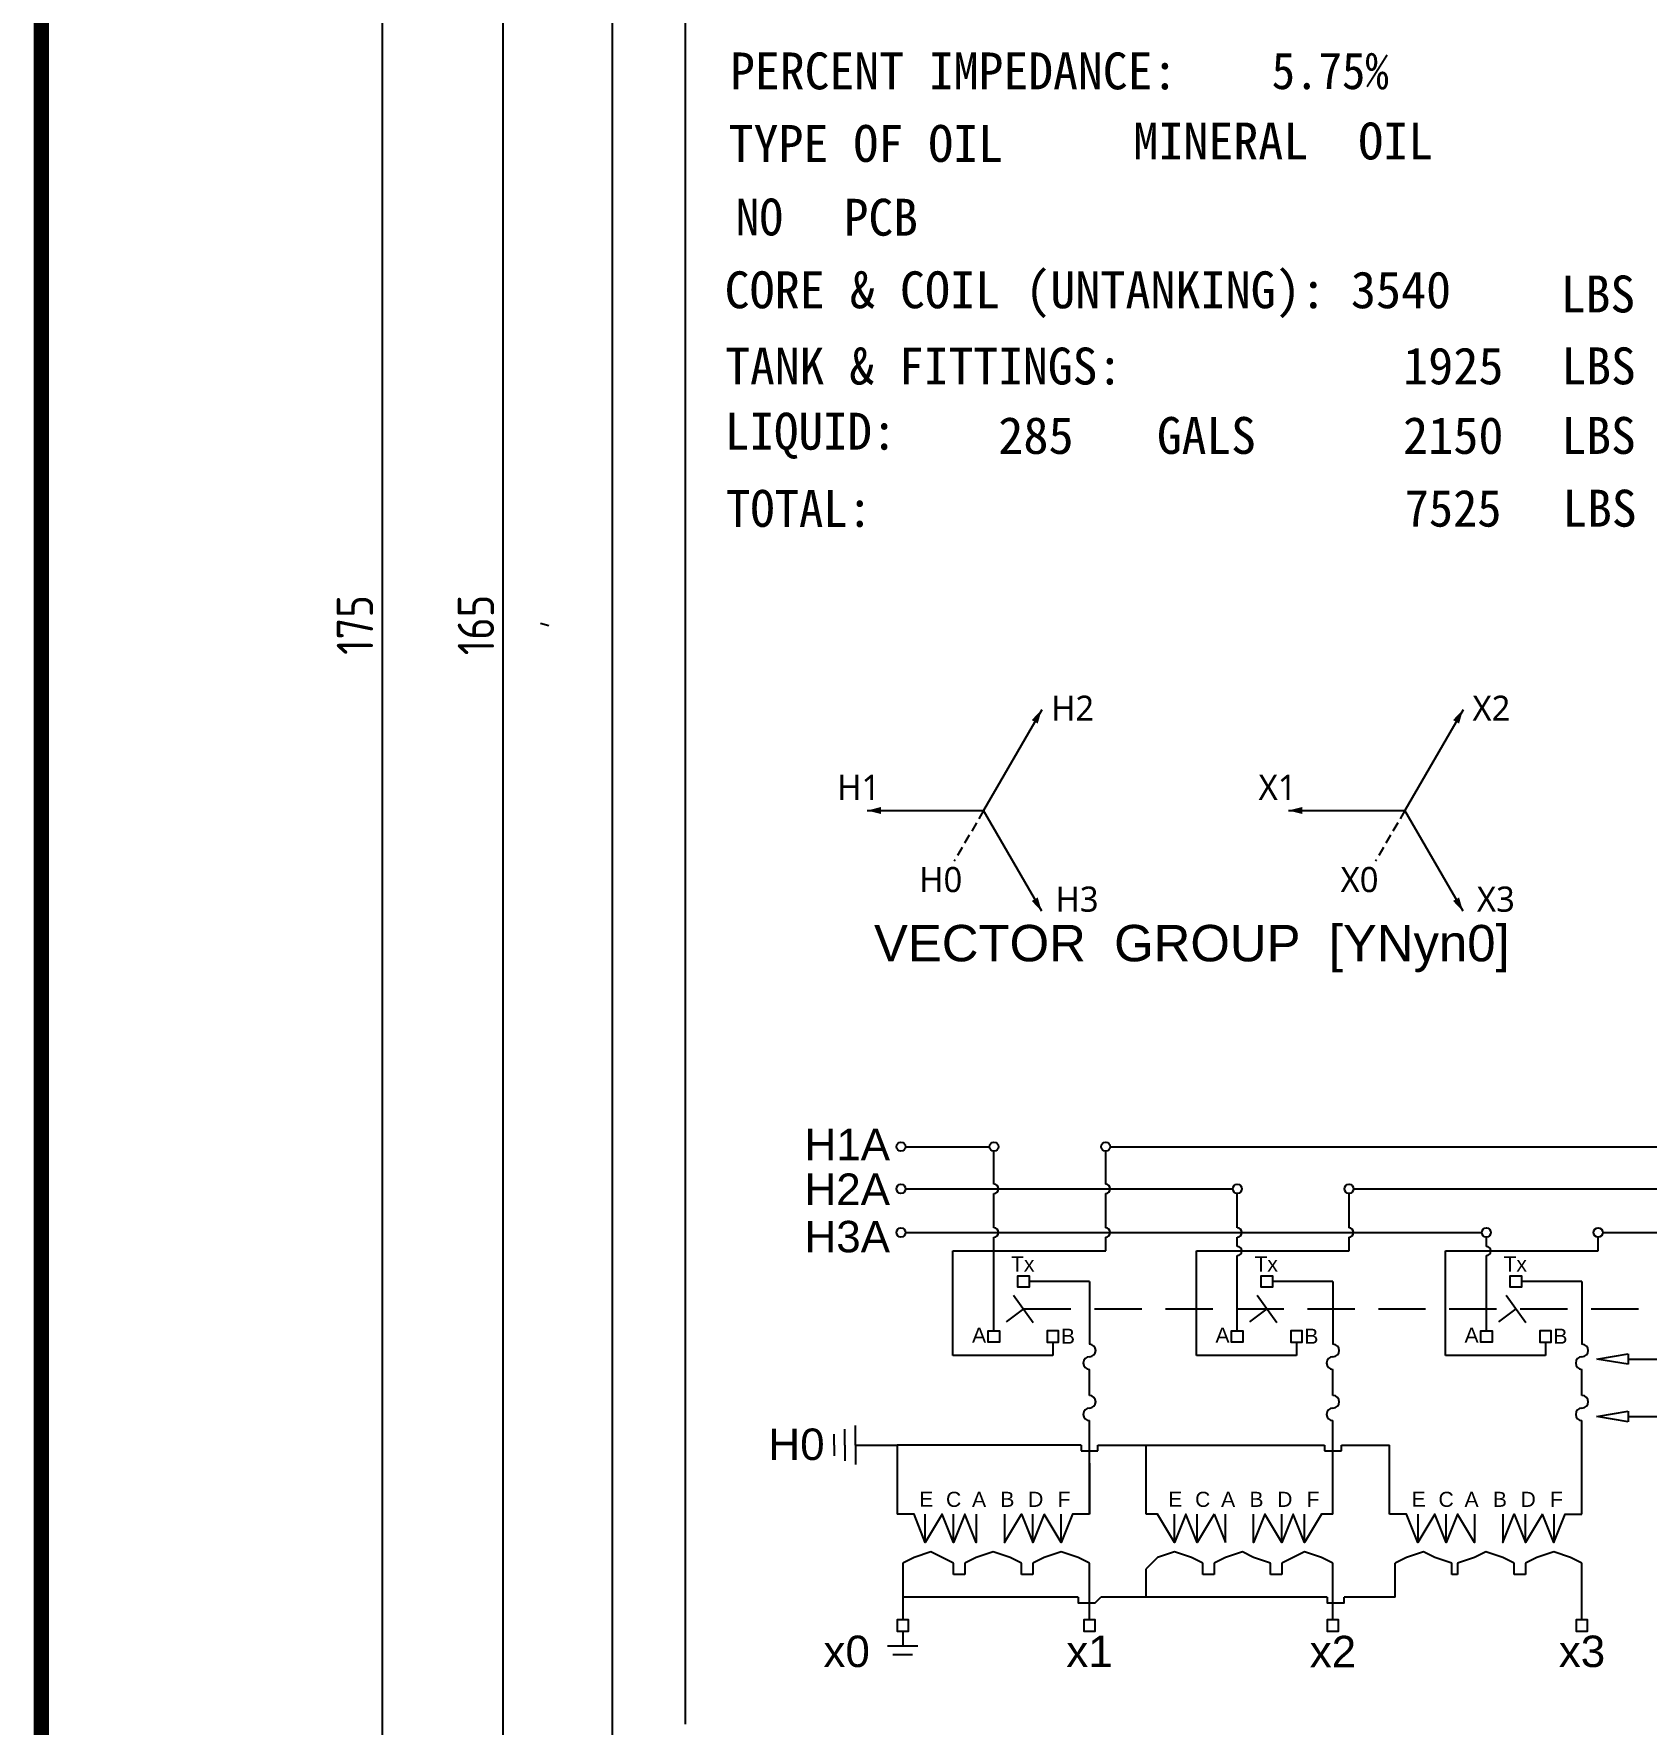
# Model space of a CAD drawing. Header units: millimetres. Extents: x 236326 to 245858, y -181683 to -175236.
# Drawn here: x 245640.1 to 245750.8, y -181324.3 to -181208.2 of the extents above; entities that cross this region are included whole.
import ezdxf
from ezdxf.enums import TextEntityAlignment as Align

# ---------------------------------------------------------------- set-up
doc = ezdxf.new("R2010")
doc.units = ezdxf.units.MM
doc.header["$LTSCALE"] = 13
doc.linetypes.add('DASHED', pattern=[0.75, 0.5, -0.25])
for name, color, linetype in [('1', 4, 'Continuous'), ('2', 3, 'Continuous'), ('4虚线层', 6, 'DASHED'), ('PDF_Geometry', 7, 'Continuous')]:
    doc.layers.add(name, color=color, linetype=linetype)
doc.layers.add('标注、文本', color=3, linetype='Continuous', lineweight=25)
doc.styles.add('Note Text (ANSI)', font='arial.ttf')
doc.styles.add('PDF FangSong', font='simfang.ttf')
doc.styles.get("Standard").update_dxf_attribs({"font": 'gbenor.shx', "bigfont": 'gbcbig.shx'})
doc.styles.add('宋体', font='msyh.ttf', dxfattribs={"width": 0.6})
doc.dimstyles.new('ISO-25', dxfattribs={"dimtxt": 2.5, "dimasz": 2.5, "dimexe": 1.25, "dimexo": 0.625, "dimtad": 1, "dimtxsty": 'Standard', "dimcen": 2.5, "dimadec": 0, "dimazin": 0, "dimtfac": 1, "dimtmove": 0, "dimatfit": 3, "dimfxl": 1, "dimarcsym": 0})

# ---------------------------------------------------------------- blocks, each defined once
blk = doc.blocks.new('*D251')
at = {"layer": '2', "color": 0, "linetype": 'Continuous', "lineweight": -2}
for p, q in [((245681.63, -181166.31), (245671.08, -181166.31)), ((245672.33, -181328.83), (245672.33, -181168.81)), ((245681.63, -181331.33), (245671.08, -181331.33))]:
    blk.add_line(p, q, dxfattribs=at)
at = {"layer": '2', "color": 0, "linetype": 'Continuous'}
for points in [[(245671.91, -181168.81), (245672.74, -181168.81), (245672.33, -181166.31)], [(245671.91, -181328.83), (245672.74, -181328.83), (245672.33, -181331.33)]]:
    blk.add_solid(points, dxfattribs=at)
at = {"layer": 'Defpoints', "color": 0, "linetype": 'Continuous'}
for p in [(245672.33, -181166.31), (245682.25, -181166.31), (245682.25, -181331.33)]:
    blk.add_point(p, dxfattribs=at)
at = {"layer": '2', "color": 0, "linetype": 'Continuous', "insert": (245670.45, -181248.82), "char_height": 2.5, "attachment_point": 5, "rotation": 90}
blk.add_mtext('165', dxfattribs=at)
blk = doc.blocks.new('*D252')
at = {"layer": '2', "color": 0, "linetype": 'Continuous', "lineweight": -2}
for p, q in [((245679.21, -181161.31), (245662.76, -181161.31)), ((245664.01, -181163.81), (245664.01, -181333.83)), ((245679.21, -181336.33), (245662.76, -181336.33))]:
    blk.add_line(p, q, dxfattribs=at)
at = {"layer": '2', "color": 0, "linetype": 'Continuous'}
for points in [[(245663.6, -181163.81), (245664.43, -181163.81), (245664.01, -181161.31)], [(245663.6, -181333.83), (245664.43, -181333.83), (245664.01, -181336.33)]]:
    blk.add_solid(points, dxfattribs=at)
at = {"layer": 'Defpoints', "color": 0, "linetype": 'Continuous'}
for p in [(245679.84, -181161.31), (245664.01, -181336.33), (245679.84, -181336.33)]:
    blk.add_point(p, dxfattribs=at)
at = {"layer": '2', "color": 0, "linetype": 'Continuous', "insert": (245662.14, -181248.82), "char_height": 2.5, "attachment_point": 5, "rotation": 90}
blk.add_mtext('175', dxfattribs=at)

msp = doc.modelspace()

# ---------------------------------------------------------------- linework, layer by layer
at = {"layer": '1', "color": 0, "linetype": 'Continuous'}
msp.add_line((245640.611, -181443.892), (245640.611, -181094.872), dxfattribs=at)
at = {"layer": '1', "const_width": 1.05}
msp.add_lwpolyline([(245640.611, -181094.872), (245857.961, -181094.872), (245857.961, -181443.892), (245640.611, -181443.892), (245640.611, -181094.872), (245857.961, -181094.872)], dxfattribs=at)
at = {"layer": '2', "linetype": 'Continuous'}
for p, q in [((245699.96, -181284.649), (245705.716, -181284.649)), ((245714.018, -181284.649), (245755.489, -181284.649)), ((245699.96, -181287.544), (245706.789, -181287.544)), ((245706.789, -181287.544), (245722.434, -181287.544)), ((245730.736, -181287.544), (245755.489, -181287.544)), ((245699.96, -181290.544), (245706.789, -181290.544)), ((245706.789, -181290.544), (245739.542, -181290.544)), ((245747.843, -181290.544), (245755.489, -181290.544)), ((245712.01, -181305.138), (245712.01, -181305.527)), ((245713.177, -181305.527), (245713.177, -181305.138)), ((245716.481, -181309.895), (245716.481, -181305.138)), ((245728.729, -181305.138), (245728.729, -181305.527)), ((245729.895, -181305.527), (245729.895, -181305.138)), ((245733.2, -181309.895), (245733.2, -181305.138)), ((245712.01, -181305.527), (245713.177, -181305.527)), ((245728.729, -181305.527), (245729.895, -181305.527))]:
    msp.add_line(p, q, dxfattribs=at)
at = {"layer": '2'}
for p, q in [((245712.593, -181293.902), (245712.593, -181298.213)), ((245729.312, -181293.902), (245729.312, -181298.213)), ((245746.419, -181293.902), (245746.419, -181298.213)), ((245712.01, -181305.138), (245699.374, -181305.138)), ((245713.177, -181305.138), (245728.729, -181305.138)), ((245729.895, -181305.138), (245733.2, -181305.138))]:
    msp.add_line(p, q, dxfattribs=at)
at = {"layer": '2', "color": 3}
for p, q in [((245749.591, -181299.234), (245758.031, -181299.234)), ((245749.591, -181303.177), (245758.031, -181303.177))]:
    msp.add_line(p, q, dxfattribs=at)
at = {"layer": '2'}
for points in [[(245709.312, -181254.637), (245705.315, -181261.56)], [(245738.248, -181254.637), (245734.251, -181261.56)], [(245697.321, -181261.56), (245705.315, -181261.56)], [(245709.312, -181268.482), (245705.315, -181261.56)], [(245726.258, -181261.56), (245734.251, -181261.56)], [(245738.248, -181268.482), (245734.251, -181261.56)]]:
    msp.add_lwpolyline(points, dxfattribs=at)
for points in [[(245709.312, -181254.637, 0, 0.48, 0), (245708.832, -181255.467, 0.48, 0.48, 0)], [(245738.248, -181254.637, 0, 0.48, 0), (245737.769, -181255.467, 0.48, 0.48, 0)], [(245697.321, -181261.56, 0, 0.48, 0), (245698.28, -181261.56, 0.48, 0.48, 0)], [(245726.258, -181261.56, 0, 0.48, 0), (245727.217, -181261.56, 0.48, 0.48, 0)], [(245709.312, -181268.482, 0, 0.48, 0), (245708.832, -181267.652, 0.48, 0.48, 0)], [(245738.248, -181268.482, 0, 0.48, 0), (245737.769, -181267.652, 0.48, 0.48, 0)]]:
    msp.add_lwpolyline(points, format="xyseb", dxfattribs=at)
at = {"layer": '2', "linetype": 'Continuous'}
for points in [[(245706.029, -181287.231), (245706.029, -181284.962)], [(245706.029, -181290.231), (245706.029, -181287.857)], [(245722.747, -181290.231), (245722.747, -181287.857)], [(245706.029, -181297.287), (245706.029, -181290.856)], [(245722.747, -181291.493), (245722.747, -181290.856)], [(245739.854, -181291.493), (245739.854, -181290.856)], [(245722.747, -181297.287), (245722.747, -181292.119)], [(245739.854, -181297.287), (245739.854, -181292.119)], [(245707.669, -181293.902), (245707.669, -181293.514), (245708.057, -181293.514), (245708.446, -181293.514), (245708.446, -181293.902), (245708.446, -181294.291), (245708.057, -181294.291), (245707.669, -181294.291), (245707.669, -181293.902)], [(245724.387, -181293.902), (245724.387, -181293.514), (245724.776, -181293.514), (245725.165, -181293.514), (245725.165, -181293.902), (245725.165, -181294.291), (245724.776, -181294.291), (245724.387, -181294.291), (245724.387, -181293.902)], [(245741.494, -181293.902), (245741.494, -181293.514), (245741.883, -181293.514), (245742.272, -181293.514), (245742.272, -181293.902), (245742.272, -181294.291), (245741.883, -181294.291), (245741.494, -181294.291), (245741.494, -181293.902)], [(245705.64, -181297.675), (245705.64, -181297.287), (245706.029, -181297.287), (245706.418, -181297.287), (245706.418, -181297.675), (245706.418, -181298.064), (245706.029, -181298.064), (245705.64, -181298.064), (245705.64, -181297.675)], [(245710.475, -181297.675), (245710.475, -181297.287), (245710.086, -181297.287), (245709.697, -181297.287), (245709.697, -181297.675), (245709.697, -181298.064), (245710.086, -181298.064), (245710.475, -181298.064), (245710.475, -181297.675)], [(245722.358, -181297.675), (245722.358, -181297.287), (245722.747, -181297.287), (245723.136, -181297.287), (245723.136, -181297.675), (245723.136, -181298.064), (245722.747, -181298.064), (245722.358, -181298.064), (245722.358, -181297.675)], [(245727.193, -181297.675), (245727.193, -181297.287), (245726.804, -181297.287), (245726.416, -181297.287), (245726.416, -181297.675), (245726.416, -181298.064), (245726.804, -181298.064), (245727.193, -181298.064), (245727.193, -181297.675)], [(245739.466, -181297.675), (245739.466, -181297.287), (245739.854, -181297.287), (245740.243, -181297.287), (245740.243, -181297.675), (245740.243, -181298.064), (245739.854, -181298.064), (245739.466, -181298.064), (245739.466, -181297.675)], [(245744.3, -181297.675), (245744.3, -181297.287), (245743.912, -181297.287), (245743.523, -181297.287), (245743.523, -181297.675), (245743.523, -181298.064), (245743.912, -181298.064), (245744.3, -181298.064), (245744.3, -181297.675)], [(245712.593, -181309.895), (245712.593, -181303.466)], [(245729.312, -181309.895), (245729.312, -181303.466)], [(245746.419, -181309.895), (245746.419, -181303.466)], [(245696.516, -181305.138), (245699.374, -181305.138)], [(245699.374, -181305.138), (245699.374, -181309.895)], [(245712.593, -181309.895), (245712.593, -181306.396), (245712.593, -181309.895)], [(245703.262, -181311.839), (245702.485, -181309.895), (245701.318, -181311.839), (245700.541, -181309.895), (245699.374, -181309.895)], [(245701.318, -181311.839), (245701.318, -181309.895)], [(245704.817, -181309.895), (245704.817, -181311.839), (245704.04, -181309.895), (245703.262, -181311.839), (245703.262, -181309.895)], [(245706.761, -181309.895), (245706.761, -181311.839), (245707.928, -181309.895), (245708.705, -181311.839), (245708.705, -181309.895)], [(245709.483, -181309.895), (245708.705, -181311.839)], [(245710.649, -181311.839), (245709.483, -181309.895)], [(245712.593, -181309.895), (245711.427, -181309.895), (245710.649, -181311.839), (245710.649, -181309.895)], [(245718.425, -181311.839), (245717.259, -181309.895), (245716.481, -181309.895)], [(245721.147, -181309.895), (245719.981, -181311.839), (245719.203, -181309.895), (245718.425, -181311.839), (245718.425, -181309.895)], [(245719.981, -181311.839), (245719.981, -181309.895)], [(245721.147, -181309.895), (245721.925, -181311.839)], [(245721.925, -181311.839), (245721.925, -181309.895)], [(245729.312, -181309.895), (245728.534, -181309.895), (245727.368, -181311.839), (245726.59, -181309.895), (245725.813, -181311.839), (245724.646, -181309.895), (245723.869, -181311.839), (245723.869, -181309.895)], [(245725.813, -181311.839), (245725.813, -181309.895)], [(245727.368, -181311.839), (245727.368, -181309.895)], [(245735.144, -181309.895), (245735.144, -181311.839), (245734.366, -181309.895), (245733.2, -181309.895)], [(245739.032, -181309.895), (245739.032, -181311.839), (245737.865, -181309.895), (245737.088, -181311.839), (245736.31, -181309.895), (245735.144, -181311.839)], [(245737.088, -181311.839), (245737.088, -181309.895)], [(245740.976, -181309.895), (245740.976, -181311.839), (245741.753, -181309.895), (245742.531, -181311.839), (245742.531, -181309.895)], [(245743.697, -181309.895), (245742.531, -181311.839)], [(245744.475, -181309.895), (245744.475, -181311.839), (245743.697, -181309.895)], [(245744.475, -181311.839), (245745.253, -181309.895), (245746.419, -181309.895)], [(245703.262, -181313.26), (245702.485, -181312.871), (245701.707, -181312.482), (245700.541, -181312.871), (245699.763, -181313.26)], [(245699.763, -181313.26), (245699.763, -181317.148)], [(245703.262, -181314.038), (245703.262, -181313.26)], [(245707.928, -181313.26), (245707.15, -181312.871), (245705.984, -181312.482), (245704.817, -181312.871), (245704.04, -181313.26)], [(245704.04, -181313.26), (245704.04, -181314.038)], [(245707.928, -181314.038), (245707.928, -181313.26)], [(245712.593, -181313.26), (245711.816, -181312.871), (245710.649, -181312.482), (245709.483, -181312.871), (245708.705, -181313.26)], [(245708.705, -181313.26), (245708.705, -181314.038)], [(245712.593, -181317.148), (245712.593, -181313.26)], [(245720.369, -181313.26), (245719.592, -181312.871), (245718.425, -181312.482), (245717.259, -181312.871), (245716.481, -181313.649)], [(245720.369, -181314.038), (245720.369, -181313.26)], [(245725.035, -181313.26), (245723.869, -181312.871), (245723.091, -181312.482), (245721.925, -181312.871), (245721.147, -181313.26)], [(245721.147, -181313.26), (245721.147, -181314.038)], [(245725.035, -181314.038), (245725.035, -181313.26)], [(245729.312, -181313.26), (245728.534, -181312.871), (245727.368, -181312.482), (245726.59, -181312.871), (245725.813, -181313.26)], [(245725.813, -181313.26), (245725.813, -181314.038)], [(245729.312, -181317.148), (245729.312, -181313.26)], [(245729.312, -181313.26), (245729.312, -181313.26)], [(245737.477, -181313.26), (245736.31, -181312.871), (245735.533, -181312.482), (245734.366, -181312.871), (245733.589, -181313.26)], [(245733.589, -181315.593), (245733.589, -181313.26)], [(245737.477, -181314.038), (245737.477, -181313.26)], [(245741.753, -181313.26), (245740.976, -181312.871), (245739.809, -181312.482), (245739.032, -181312.871), (245737.865, -181313.26)], [(245737.865, -181313.26), (245737.865, -181314.038)], [(245741.753, -181314.038), (245741.753, -181313.26)], [(245746.419, -181313.26), (245745.641, -181312.871), (245744.475, -181312.482), (245743.309, -181312.871), (245742.531, -181313.26)], [(245742.531, -181313.26), (245742.531, -181314.038)], [(245746.419, -181317.148), (245746.419, -181313.26)], [(245746.419, -181313.26), (245746.419, -181313.26)], [(245704.04, -181314.038), (245703.262, -181314.038)], [(245708.705, -181314.038), (245707.928, -181314.038)], [(245716.481, -181315.593), (245716.481, -181313.649)], [(245721.147, -181314.038), (245720.369, -181314.038)], [(245725.813, -181314.038), (245725.035, -181314.038)], [(245737.865, -181314.038), (245737.477, -181314.038)], [(245742.531, -181314.038), (245741.753, -181314.038)], [(245711.816, -181315.593), (245699.763, -181315.593)], [(245711.816, -181315.593), (245711.816, -181315.982), (245712.593, -181315.982), (245712.982, -181315.982), (245713.371, -181315.593)], [(245728.923, -181315.593), (245713.371, -181315.593)], [(245728.923, -181315.593), (245728.923, -181315.982), (245729.312, -181315.982), (245730.089, -181315.982), (245730.089, -181315.593)], [(245733.589, -181315.593), (245730.089, -181315.593)], [(245700.152, -181317.537), (245700.152, -181317.148), (245699.763, -181317.148), (245699.374, -181317.148), (245699.374, -181317.537), (245699.374, -181317.926), (245699.763, -181317.926), (245700.152, -181317.926), (245700.152, -181317.537)], [(245712.982, -181317.537), (245712.982, -181317.148), (245712.593, -181317.148), (245712.205, -181317.148), (245712.205, -181317.537), (245712.205, -181317.926), (245712.593, -181317.926), (245712.982, -181317.926), (245712.982, -181317.537)], [(245729.701, -181317.537), (245729.701, -181317.148), (245729.312, -181317.148), (245728.923, -181317.148), (245728.923, -181317.537), (245728.923, -181317.926), (245729.312, -181317.926), (245729.701, -181317.926), (245729.701, -181317.537)], [(245746.808, -181317.537), (245746.808, -181317.148), (245746.419, -181317.148), (245746.03, -181317.148), (245746.03, -181317.537), (245746.03, -181317.926), (245746.419, -181317.926), (245746.808, -181317.926), (245746.808, -181317.537)]]:
    msp.add_lwpolyline(points, dxfattribs=at)
at = {"layer": '2'}
for centre, start, end in [((245712.593, -181298.645), 270, 90), ((245729.312, -181298.645), 270, 90), ((245746.419, -181298.645), 270, 90), ((245712.593, -181299.509), 90, 270), ((245729.312, -181299.509), 90, 270), ((245746.419, -181299.509), 90, 270), ((245712.593, -181302.17), 270, 90), ((245729.312, -181302.17), 270, 90), ((245746.419, -181302.17), 270, 90), ((245712.593, -181303.034), 90, 270), ((245729.312, -181303.034), 90, 270), ((245746.419, -181303.034), 90, 270)]:
    msp.add_arc(centre, 0.432, start, end, dxfattribs=at)
at = {"layer": '4虚线层', "ltscale": 0.1}
for p, q in [((245705.315, -181261.56), (245703.301, -181265.048)), ((245734.251, -181261.56), (245732.237, -181265.048))]:
    msp.add_line(p, q, dxfattribs=at)
at = {"layer": '4虚线层', "ltscale": 0.5}
msp.add_line((245708.057, -181295.789), (245758.16, -181295.789), dxfattribs=at)
at = {"layer": 'PDF_Geometry', "lineweight": 25}
for points in [[(245679.836, -181161.312), (245829.857, -181161.312), (245829.857, -181336.327), (245679.836, -181336.327), (245679.836, -181161.312)], [(245684.835, -181324.308), (245684.835, -181173.275)], [(245675.455, -181248.876), (245674.893, -181248.707)]]:
    msp.add_lwpolyline(points, dxfattribs=at)
at = {"layer": '标注、文本'}
for p, q in [((245713.705, -181287.231), (245713.705, -181284.962)), ((245713.705, -181290.231), (245713.705, -181287.857)), ((245730.423, -181290.231), (245730.423, -181287.857)), ((245713.705, -181291.806), (245713.705, -181290.856)), ((245730.423, -181291.806), (245730.423, -181290.856)), ((245747.53, -181291.806), (245747.53, -181290.856)), ((245703.217, -181298.993), (245703.217, -181291.806)), ((245703.217, -181291.806), (245713.705, -181291.806)), ((245719.936, -181298.993), (245719.936, -181291.806)), ((245719.936, -181291.806), (245730.423, -181291.806)), ((245737.043, -181298.993), (245737.043, -181291.806)), ((245737.043, -181291.806), (245747.53, -181291.806)), ((245707.384, -181294.853), (245708.731, -181296.724)), ((245712.593, -181293.902), (245708.446, -181293.902)), ((245724.102, -181294.853), (245725.45, -181296.724)), ((245729.312, -181293.902), (245725.165, -181293.902)), ((245741.209, -181294.853), (245742.557, -181296.724)), ((245746.419, -181293.902), (245742.272, -181293.902)), ((245708.057, -181295.789), (245706.87, -181296.676)), ((245724.776, -181295.789), (245723.588, -181296.676)), ((245741.883, -181295.789), (245740.696, -181296.676)), ((245710.086, -181298.064), (245710.086, -181298.993)), ((245726.804, -181298.064), (245726.804, -181298.993)), ((245743.912, -181298.064), (245743.912, -181298.993)), ((245710.086, -181298.993), (245703.217, -181298.993)), ((245726.804, -181298.993), (245719.936, -181298.993)), ((245743.912, -181298.993), (245737.043, -181298.993)), ((245747.431, -181299.234), (245749.591, -181298.874)), ((245749.591, -181299.594), (245747.431, -181299.234)), ((245749.591, -181298.874), (245749.591, -181299.594)), ((245747.431, -181303.177), (245749.591, -181302.817)), ((245749.591, -181302.817), (245749.591, -181303.537)), ((245695.782, -181305.138), (245695.782, -181304.057)), ((245696.516, -181305.138), (245696.516, -181303.796)), ((245749.591, -181303.537), (245747.431, -181303.177)), ((245695.048, -181305.138), (245695.048, -181304.404)), ((245695.048, -181305.138), (245695.048, -181305.873)), ((245695.782, -181305.138), (245695.782, -181306.219)), ((245696.516, -181305.138), (245696.516, -181306.481)), ((245699.763, -181317.926), (245699.763, -181318.952)), ((245700.803, -181318.952), (245698.723, -181318.952)), ((245700.437, -181319.545), (245699.089, -181319.545))]:
    msp.add_line(p, q, dxfattribs=at)
at = {"layer": '标注、文本', "ltscale": 0.865887}
for p, q in [((245712.593, -181301.738), (245712.593, -181299.941)), ((245729.312, -181301.738), (245729.312, -181299.941)), ((245746.419, -181301.738), (245746.419, -181299.941))]:
    msp.add_line(p, q, dxfattribs=at)
at = {"layer": '标注、文本'}
for centre in [(245699.647, -181284.649), (245706.029, -181284.649), (245713.705, -181284.649), (245699.647, -181287.544), (245722.747, -181287.544), (245730.423, -181287.544), (245699.647, -181290.544), (245739.854, -181290.544), (245747.53, -181290.544)]:
    msp.add_circle(centre, 0.313, dxfattribs=at)
for centre in [(245706.029, -181287.544), (245713.705, -181287.544), (245706.029, -181290.544), (245713.705, -181290.544), (245722.747, -181290.544), (245730.423, -181290.544), (245722.747, -181291.806), (245739.854, -181291.806)]:
    msp.add_arc(centre, 0.313, 270, 90, dxfattribs=at)

# ---------------------------------------------------------------- texts
at = {"layer": '2'}
for s, height, style, p in [('H2', 1.7267, '宋体', (245709.959, -181255.398)), ('X2', 1.7267, '宋体', (245738.896, -181255.398)), ('H1', 1.7267, '宋体', (245695.269, -181260.83)), ('X1', 1.7267, '宋体', (245724.206, -181260.83)), ('H0', 1.7267, '宋体', (245700.902, -181267.165)), ('X0', 1.7267, '宋体', (245729.839, -181267.165)), ('H3', 1.7267, '宋体', (245710.264, -181268.509)), ('X3', 1.7267, '宋体', (245739.2, -181268.509)), ('VECTOR  GROUP  [YNyn0]', 2.5, 'Note Text (ANSI)', (245697.791, -181271.918))]:
    msp.add_text(s, height=height, dxfattribs=dict(at, style=style)).set_placement(p)
at = {"layer": '2', "style": 'Note Text (ANSI)'}
for s, p in [('H1A', (245698.892, -181285.579)), ('H2A', (245698.892, -181288.65)), ('H3A', (245698.892, -181291.904)), ('H0', (245694.4, -181306.166))]:
    msp.add_text(s, height=2.16, dxfattribs=at).set_placement(p, align=Align.RIGHT)
for s, height, p in [('Tx', 1.0368, (245708.009, -181292.704)), ('Tx', 1.0368, (245724.728, -181292.704)), ('Tx', 1.0368, (245741.835, -181292.704)), ('A', 1.037, (245705.009, -181297.588)), ('B', 1.037, (245711.115, -181297.665)), ('A', 1.037, (245721.728, -181297.588)), ('B', 1.037, (245727.833, -181297.665)), ('A', 1.037, (245738.835, -181297.588)), ('B', 1.037, (245744.94, -181297.665)), ('E', 1.037, (245701.382, -181308.858)), ('C', 1.037, (245703.262, -181308.868)), ('A', 1.037, (245705.008, -181308.868)), ('B', 1.037, (245706.955, -181308.868)), ('D', 1.037, (245708.899, -181308.868)), ('F', 1.037, (245710.843, -181308.868)), ('E', 1.037, (245718.489, -181308.858)), ('C', 1.037, (245720.369, -181308.868)), ('A', 1.037, (245722.116, -181308.868)), ('B', 1.037, (245724.062, -181308.868)), ('D', 1.037, (245726.006, -181308.868)), ('F', 1.037, (245727.95, -181308.868)), ('E', 1.037, (245735.207, -181308.858)), ('C', 1.037, (245737.088, -181308.868)), ('A', 1.037, (245738.834, -181308.868)), ('B', 1.037, (245740.781, -181308.868)), ('D', 1.037, (245742.725, -181308.868)), ('F', 1.037, (245744.669, -181308.868)), ('x0', 2.16, (245695.916, -181319.308)), ('x1', 2.16, (245712.593, -181319.308)), ('x2', 2.16, (245729.312, -181319.308)), ('x3', 2.16, (245746.419, -181319.308))]:
    msp.add_text(s, height=height, dxfattribs=at).set_placement(p, align=Align.MIDDLE)
at = {"layer": '2', "linetype": 'Continuous', "char_height": 2.53409, "attachment_point": 7, "style": 'PDF FangSong'}
for s, insert in [('\\W0.990022;PERCENT IMPEDANCE:', (245687.905, -181212.072)), ('{\\W0.9335;5.75%}', (245725.105, -181212.058)), ('\\W0.994479;TYPE OF OIL', (245687.804, -181217.053)), ('{\\W0.9956;MINERAL  OIL}', (245715.606, -181216.886)), ('\\W0.943330;NO', (245688.296, -181222.107)), ('\\W0.986198;PCB', (245695.71, -181222.121)), ('{\\W0.9982;CORE & COIL (UNTANKING): 3540}', (245687.528, -181227.74)), ('\\W0.985571;LBS', (245744.973, -181227.392)), ('\\W0.988717;TANK & FITTINGS:', (245687.572, -181232.345)), ('{\\W1.001;1925}', (245734.127, -181232.33)), ('\\W0.985572;LBS', (245745.016, -181232.33)), ('{\\W0.976;LIQUID:}', (245687.557, -181237.413)), ('{\\W1.002;285}', (245706.324, -181237.109)), ('{\\W0.9851;GALS}', (245717.228, -181237.109)), ('{\\W1.001;2150}', (245734.127, -181237.109)), ('\\W0.985572;LBS', (245745.016, -181237.109)), ('\\W0.968789;TOTAL:', (245687.63, -181242.119)), ('{\\W0.9641;7525}', (245734.243, -181242.105)), ('\\W0.985572;LBS', (245745.074, -181242.105))]:
    msp.add_mtext(s, dxfattribs=dict(at, insert=insert))

# ---------------------------------------------------------------- dimensions: what is measured, and where the dimension line sits
at = {"layer": '2', "linetype": 'Continuous'}
for base, p1, p2, picture, middle in [((245664.014, -181336.327), (245679.836, -181161.312), (245679.836, -181336.327), '*D252', (245662.139, -181248.82)), ((245672.326, -181166.311), (245682.251, -181331.328), (245682.251, -181166.311), '*D251', (245670.451, -181248.82))]:
    dim = msp.add_linear_dim(base=base, p1=p1, p2=p2, angle=90, dimstyle='ISO-25', override={"dimdec": 0}, dxfattribs=at)
    dim.commit()
    dim.dimension.update_dxf_attribs({"geometry": picture, "text_midpoint": middle})

doc.saveas('drawing.dxf')
